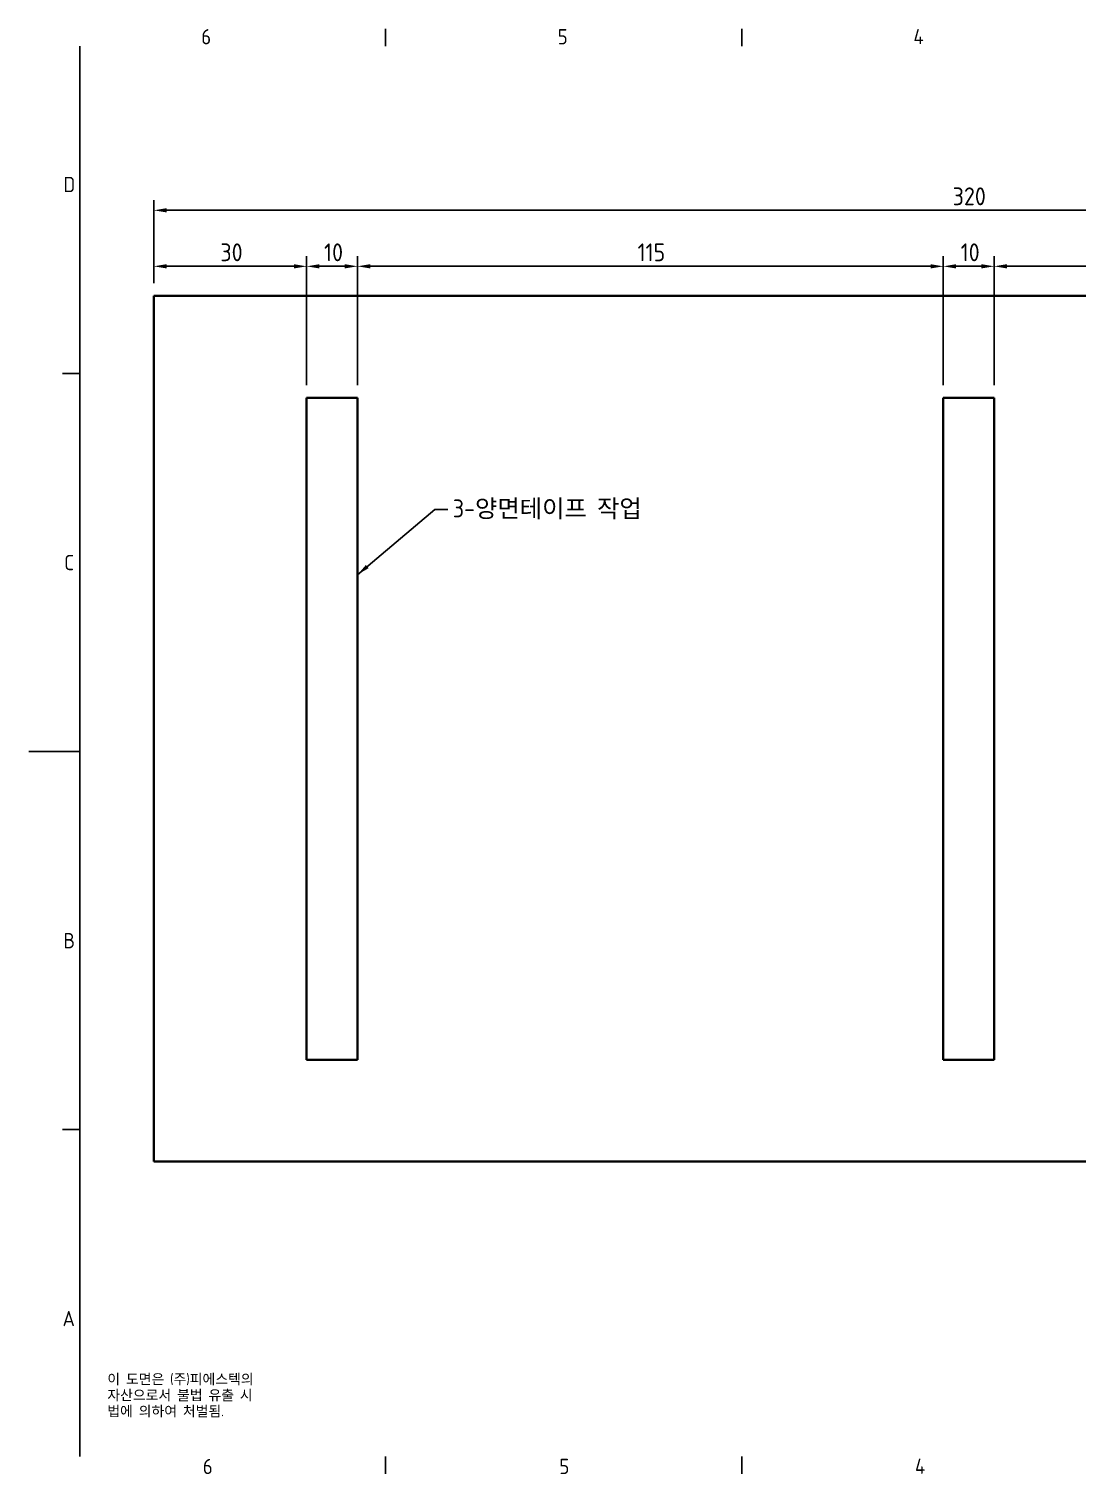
# Model space of a CAD drawing. Header units: millimetres. Extents: x 0 to 420, y 0 to 297.
# Drawn here: x 0 to 205.8, y 6.6 to 290.4 of the extents above; entities that cross this region are included whole.
import ezdxf

# ---------------------------------------------------------------- set-up
doc = ezdxf.new("R2010")
doc.units = ezdxf.units.MM
doc.layers.get('0').update_dxf_attribs({"color": 3, "lineweight": 25})
for name, color, linetype, lineweight in [('가시적인 것(ISO)', 3, 'Continuous', 40), ('경계(ISO)', 7, 'Continuous', 25), ('기호(ISO)', 5, 'Continuous', 25), ('치수(ISO)', 2, 'Continuous', 25)]:
    doc.layers.add(name, color=color, linetype=linetype, lineweight=lineweight)
doc.styles.add('문자 텍스트_PSTEK_POSCO', font='isocp.shx')
doc.styles.add('치수 텍스트_PSTEK_POSCO', font='isocp.shx')
doc.dimstyles.new('치수_PSTEK_POSCO', dxfattribs={"dimtxt": 3.5, "dimasz": 2.5, "dimexe": 2, "dimexo": 2.5, "dimgap": 1, "dimtad": 1, "dimrnd": 1e-08, "dimdsep": 46, "dimtxsty": '치수 텍스트_PSTEK_POSCO', "dimcen": 0.09, "dimdle": 10, "dimclrd": 7, "dimclre": 7, "dimclrt": 2, "dimadec": 1, "dimazin": 2, "dimtfac": 1, "dimtmove": 0, "dimatfit": 3, "dimfxl": 0, "dimtolj": 1, "dimlwd": -1, "dimlwe": -1, "dimarcsym": 0})
doc.dimstyles.new('치수_PSTEK_POSCO$7', dxfattribs={"dimtxt": 3.5, "dimasz": 2.5, "dimexe": 2, "dimexo": 2.5, "dimgap": 1, "dimtad": 1, "dimrnd": 1e-08, "dimdsep": 46, "dimtxsty": '치수 텍스트_PSTEK_POSCO', "dimcen": 0.09, "dimdle": 10, "dimclrd": 7, "dimclre": 7, "dimclrt": 2, "dimadec": 1, "dimazin": 2, "dimtfac": 1, "dimtmove": 0, "dimatfit": 3, "dimfxl": 0, "dimtolj": 1, "dimlwd": -1, "dimlwe": -1, "dimarcsym": 0})

# ---------------------------------------------------------------- blocks, each defined once
blk = doc.blocks.new('경계 Default Border')
at = {"layer": '경계(ISO)'}
for p, q in [((70, 287.0000076293945), (70, 290.4000091552734)), ((140, 287.0000076293945), (140, 290.4000091552734)), ((10, 222.7499961853027), (6.599999666213989, 222.7499961853027)), ((10, 74.25000190734863), (6.599999666213989, 74.25000190734863)), ((70, 10), (70, 6.599999666213989)), ((140, 10), (140, 6.599999666213989))]:
    blk.add_line(p, q, dxfattribs=at)
at = {"layer": '경계(ISO)', "flags": 128}
for points in [[(10, 10), (10, 287.0000076293945)], [(0, 148.5000038146973), (10, 148.5000038146973)]]:
    blk.add_lwpolyline(points, dxfattribs=at)
at = {"layer": '경계(ISO)', "color": 2, "char_height": 3.00000011920929, "attachment_point": 7, "style": '문자 텍스트_PSTEK_POSCO'}
for s, insert in [('6', (33.83253864943981, 287.3713945155963)), ('5', (103.8325386494398, 287.3713945155963)), ('4', (173.6662693321705, 287.4)), ('D', (6.766269272565841, 258.3463944559917)), ('C', (6.932538589835167, 184.0963944559917)), ('B', (6.766269272565841, 109.8463944559917)), ('A', (6.59999988079071, 35.61784856929444)), ('6', (34.14453946055966, 6.57139439638704)), ('5', (104.1445394605597, 6.57139439638704)), ('4', (173.9734701308116, 6.59999988079071))]:
    blk.add_mtext(s, dxfattribs=dict(at, insert=insert))
blk = doc.blocks.new('*D23')
at = {"layer": 'Defpoints', "color": 0}
for p in [(344.5213498426353, 254.7786306283891), (24.52134984263537, 237.9523811801103), (344.5213498426353, 237.9523811801103)]:
    blk.add_point(p, dxfattribs=at)
at = {"layer": '치수(ISO)', "color": 7}
for p, q in [((24.52134984263537, 240.4523811801103), (24.52134984263537, 256.7786306283891)), ((344.5213498426353, 240.4523811801103), (344.5213498426353, 256.7786306283891)), ((27.02134984263537, 254.7786306283891), (342.0213498426353, 254.7786306283891))]:
    blk.add_line(p, q, dxfattribs=at)
for points in [[(27.02134984263537, 255.1952972950557), (27.02134984263537, 254.3619639617224), (24.52134984263537, 254.7786306283891)], [(342.0213498426353, 255.1952972950557), (342.0213498426353, 254.3619639617224), (344.5213498426353, 254.7786306283891)]]:
    blk.add_solid(points, dxfattribs=at)
at = {"layer": '치수(ISO)', "color": 2, "insert": (181.3699718898795, 257.5289751165781), "char_height": 3.5, "attachment_point": 4, "style": '치수 텍스트_PSTEK_POSCO'}
blk.add_mtext('\\A1;320', dxfattribs=at)
blk = doc.blocks.new('*D24')
at = {"layer": 'Defpoints', "color": 0}
for p in [(64.52134984263537, 243.779976506798), (54.52134984263537, 217.9523811801103), (64.52134984263537, 217.9523811801103)]:
    blk.add_point(p, dxfattribs=at)
at = {"layer": '치수(ISO)', "color": 7}
for p, q in [((54.52134984263537, 220.4523811801103), (54.52134984263537, 245.779976506798)), ((64.52134984263537, 220.4523811801103), (64.52134984263537, 245.779976506798)), ((57.02134984263537, 243.779976506798), (62.02134984263537, 243.779976506798))]:
    blk.add_line(p, q, dxfattribs=at)
for points in [[(57.02134984263537, 244.1966431734647), (57.02134984263537, 243.3633098401313), (54.52134984263537, 243.779976506798)], [(62.02134984263537, 244.1966431734647), (62.02134984263537, 243.3633098401313), (64.52134984263537, 243.779976506798)]]:
    blk.add_solid(points, dxfattribs=at)
at = {"layer": '치수(ISO)', "color": 2, "insert": (57.94497188987947, 246.529976506798), "char_height": 3.5, "attachment_point": 4, "style": '치수 텍스트_PSTEK_POSCO'}
blk.add_mtext('\\A1;10', dxfattribs=at)
blk = doc.blocks.new('*D25')
at = {"layer": 'Defpoints', "color": 0}
for p in [(189.5213498426354, 243.779976506798), (179.5213498426354, 217.9523811801103), (189.5213498426354, 217.9523811801103)]:
    blk.add_point(p, dxfattribs=at)
at = {"layer": '치수(ISO)', "color": 7}
for p, q in [((179.5213498426354, 220.4523811801103), (179.5213498426354, 245.779976506798)), ((189.5213498426354, 220.4523811801103), (189.5213498426354, 245.779976506798)), ((182.0213498426354, 243.779976506798), (187.0213498426354, 243.779976506798))]:
    blk.add_line(p, q, dxfattribs=at)
for points in [[(182.0213498426354, 244.1966431734647), (182.0213498426354, 243.3633098401313), (179.5213498426354, 243.779976506798)], [(187.0213498426354, 244.1966431734647), (187.0213498426354, 243.3633098401313), (189.5213498426354, 243.779976506798)]]:
    blk.add_solid(points, dxfattribs=at)
at = {"layer": '치수(ISO)', "color": 2, "insert": (182.9449718898795, 246.529976506798), "char_height": 3.5, "attachment_point": 4, "style": '치수 텍스트_PSTEK_POSCO'}
blk.add_mtext('\\A1;10', dxfattribs=at)
blk = doc.blocks.new('*D27')
at = {"layer": 'Defpoints', "color": 0}
for p in [(24.52134984263537, 243.779976506798), (24.52134984263537, 237.9523811801103), (54.52134984263537, 217.9523811801103)]:
    blk.add_point(p, dxfattribs=at)
at = {"layer": '치수(ISO)', "color": 7}
for p, q in [((24.52134984263537, 240.4523811801103), (24.52134984263537, 245.779976506798)), ((54.52134984263537, 220.4523811801103), (54.52134984263537, 245.779976506798)), ((52.02134984263537, 243.779976506798), (27.02134984263537, 243.779976506798))]:
    blk.add_line(p, q, dxfattribs=at)
for points in [[(27.02134984263537, 244.1966431734647), (27.02134984263537, 243.3633098401313), (24.52134984263537, 243.779976506798)], [(52.02134984263537, 244.1966431734647), (52.02134984263537, 243.3633098401313), (54.52134984263537, 243.779976506798)]]:
    blk.add_solid(points, dxfattribs=at)
at = {"layer": '치수(ISO)', "color": 2, "insert": (37.59497188987947, 246.529976506798), "char_height": 3.5, "attachment_point": 4, "style": '치수 텍스트_PSTEK_POSCO'}
blk.add_mtext('\\A1;30', dxfattribs=at)
blk = doc.blocks.new('*D28')
at = {"layer": 'Defpoints', "color": 0}
for p in [(179.5213498426354, 243.779976506798), (64.52134984263537, 217.9523811801103), (179.5213498426354, 217.9523811801103)]:
    blk.add_point(p, dxfattribs=at)
at = {"layer": '치수(ISO)', "color": 7}
for p, q in [((64.52134984263537, 220.4523811801103), (64.52134984263537, 245.779976506798)), ((179.5213498426354, 220.4523811801103), (179.5213498426354, 245.779976506798)), ((67.02134984263537, 243.779976506798), (177.0213498426354, 243.779976506798))]:
    blk.add_line(p, q, dxfattribs=at)
for points in [[(67.02134984263537, 244.1966431734647), (67.02134984263537, 243.3633098401313), (64.52134984263537, 243.779976506798)], [(177.0213498426354, 244.1966431734647), (177.0213498426354, 243.3633098401313), (179.5213498426354, 243.779976506798)]]:
    blk.add_solid(points, dxfattribs=at)
at = {"layer": '치수(ISO)', "color": 2, "insert": (119.4988624692201, 246.529976506798), "char_height": 3.5, "attachment_point": 4, "style": '치수 텍스트_PSTEK_POSCO'}
blk.add_mtext('\\A1;115', dxfattribs=at)
blk = doc.blocks.new('*D29')
at = {"layer": 'Defpoints', "color": 0}
for p in [(304.5213498426353, 243.779976506798), (189.5213498426354, 217.9523811801103), (304.5213498426353, 217.9523811801103)]:
    blk.add_point(p, dxfattribs=at)
at = {"layer": '치수(ISO)', "color": 7}
for p, q in [((189.5213498426354, 220.4523811801103), (189.5213498426354, 245.779976506798)), ((304.5213498426353, 220.4523811801103), (304.5213498426353, 245.779976506798)), ((192.0213498426354, 243.779976506798), (302.0213498426353, 243.779976506798))]:
    blk.add_line(p, q, dxfattribs=at)
for points in [[(192.0213498426354, 244.1966431734647), (192.0213498426354, 243.3633098401313), (189.5213498426354, 243.779976506798)], [(302.0213498426353, 244.1966431734647), (302.0213498426353, 243.3633098401313), (304.5213498426353, 243.779976506798)]]:
    blk.add_solid(points, dxfattribs=at)
at = {"layer": '치수(ISO)', "color": 2, "insert": (244.4988624692201, 246.529976506798), "char_height": 3.5, "attachment_point": 4, "style": '치수 텍스트_PSTEK_POSCO'}
blk.add_mtext('\\A1;115', dxfattribs=at)

msp = doc.modelspace()

# ---------------------------------------------------------------- linework, layer by layer
at = {"layer": '가시적인 것(ISO)'}
for p, q in [((24.52134984263537, 67.95238118011027), (24.52134984263537, 237.9523811801103)), ((24.52134984263537, 237.9523811801103), (344.5213498426353, 237.9523811801103)), ((54.52134984263537, 87.95238118011027), (54.52134984263537, 217.9523811801103)), ((54.52134984263537, 217.9523811801103), (64.52134984263537, 217.9523811801103)), ((64.52134984263537, 217.9523811801103), (64.52134984263537, 87.95238118011027)), ((179.5213498426354, 87.95238118011027), (179.5213498426354, 217.9523811801103)), ((179.5213498426354, 217.9523811801103), (189.5213498426354, 217.9523811801103)), ((189.5213498426354, 217.9523811801103), (189.5213498426354, 87.95238118011027)), ((64.52134984263537, 87.95238118011027), (54.52134984263537, 87.95238118011027)), ((189.5213498426354, 87.95238118011027), (179.5213498426354, 87.95238118011027)), ((344.5213498426353, 67.95238118011027), (24.52134984263537, 67.95238118011027))]:
    msp.add_line(p, q, dxfattribs=at)

# ---------------------------------------------------------------- block references
msp.add_blockref('경계 Default Border', (0, 0))

# ---------------------------------------------------------------- texts
at = {"layer": '기호(ISO)', "color": 2, "insert": (83.23060464098131, 196.0452317811354), "char_height": 3.499999940395355, "width": 44.82002258300781, "attachment_point": 4, "style": '치수 텍스트_PSTEK_POSCO'}
msp.add_mtext('{\\fISOCP|b0|i0;\\H3.5000;3-양면테이프 작업}', dxfattribs=at)
at = {"layer": '기호(ISO)', "color": 7, "insert": (15.39462540488438, 26.22827243992431), "char_height": 2.000000029802322, "width": 51.24013826054251, "attachment_point": 1, "line_spacing_factor": 0.9442214369773865, "style": '문자 텍스트_PSTEK_POSCO'}
msp.add_mtext('{이 도면은 (주)피에스텍의\\P자산으로서 불법 유출 시 \\P법에 의하여 처벌됨.}', dxfattribs=at)

# ---------------------------------------------------------------- dimensions: what is measured, and where the dimension line sits
at = {"layer": '치수(ISO)', "color": 7}
for base, p1, p2, picture, middle in [((344.5213498426353, 254.7786306283891), (24.52134984263537, 237.9523811801103), (344.5213498426353, 237.9523811801103), '*D23', (184.5213498426354, 254.7786306283891)), ((64.52134984263537, 243.779976506798), (54.52134984263537, 217.9523811801103), (64.52134984263537, 217.9523811801103), '*D24', (59.52134984263537, 243.779976506798)), ((179.5213498426354, 243.779976506798), (64.52134984263537, 217.9523811801103), (179.5213498426354, 217.9523811801103), '*D28', (122.0213498426354, 243.779976506798)), ((189.5213498426354, 243.779976506798), (179.5213498426354, 217.9523811801103), (189.5213498426354, 217.9523811801103), '*D25', (184.5213498426354, 243.779976506798)), ((304.5213498426353, 243.779976506798), (189.5213498426354, 217.9523811801103), (304.5213498426353, 217.9523811801103), '*D29', (247.0213498426354, 243.779976506798))]:
    dim = msp.add_linear_dim(base=base, p1=p1, p2=p2, angle=180, dimstyle='치수_PSTEK_POSCO', override={"dimdec": 2, "dimtp": 0, "dimtm": -0, "dimtdec": 2, "dimtofl": 0, "dimatfit": 1}, dxfattribs=at)
    dim.commit()
    dim.dimension.update_dxf_attribs({"geometry": picture, "text_midpoint": middle, "dimtype": 160})
dim = msp.add_linear_dim(base=(24.52134984263537, 243.779976506798), p1=(54.52134984263537, 217.9523811801103), p2=(24.52134984263537, 237.9523811801103), dimstyle='치수_PSTEK_POSCO', override={"dimdec": 2, "dimtp": 0, "dimtm": -0, "dimtdec": 2, "dimtofl": 0, "dimatfit": 1}, dxfattribs=at)
dim.commit()
dim.dimension.update_dxf_attribs({"geometry": '*D27', "text_midpoint": (39.52134984263537, 243.779976506798), "dimtype": 160})

# ---------------------------------------------------------------- leaders
at = {"layer": '기호(ISO)', "color": 7, "annotation_type": 0, "has_hookline": 1, "hookline_direction": 0, "text_width": 38.93774395246874}
msp.add_leader([(64.52134984263537, 183.209133384711), (79.73060464098131, 196.0452317811354), (82.23060464098131, 196.0452317811354)], dimstyle='치수_PSTEK_POSCO$7', override={"dimtad": 0}, dxfattribs=at)

doc.saveas('drawing.dxf')
